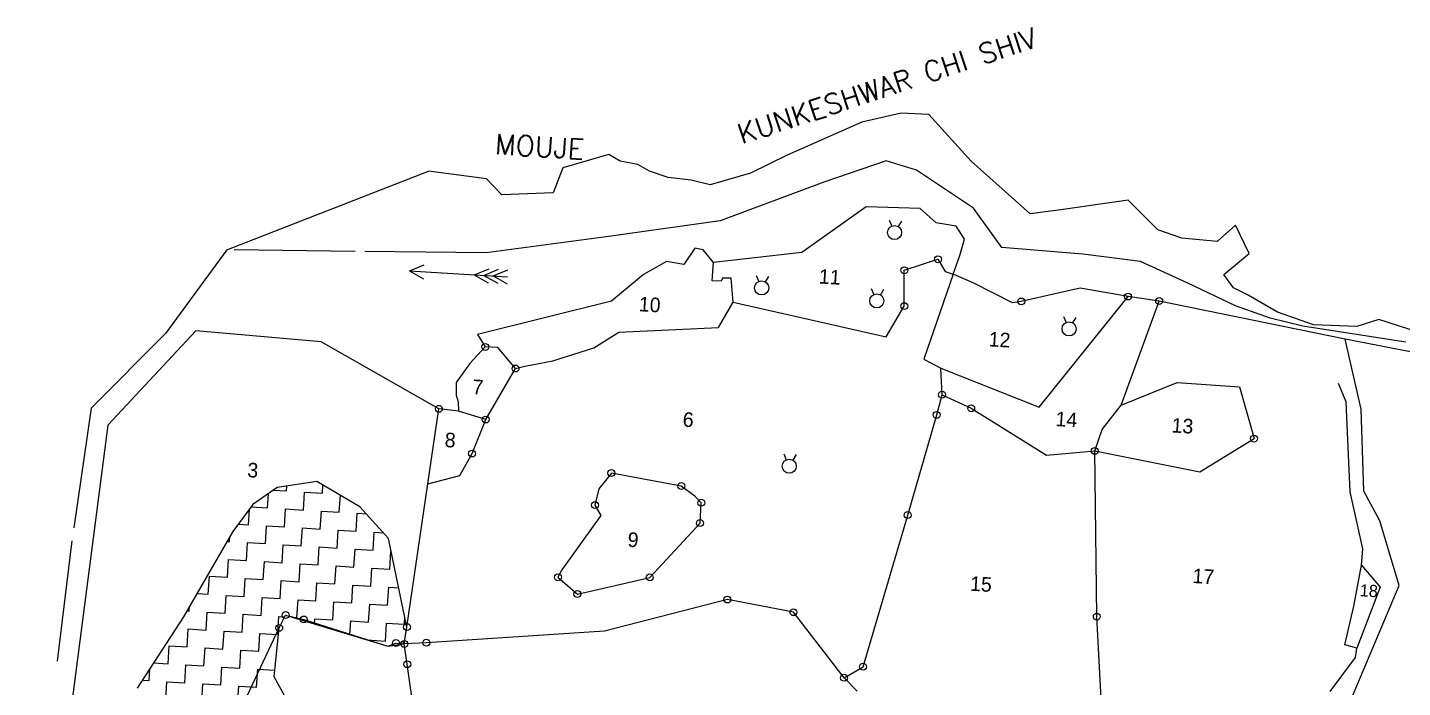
# Model space of a CAD drawing. Header units: metres. Extents: x 328358 to 330641, y 1803459 to 1805196.
# Drawn here: x 328391 to 329833, y 1804504 to 1805196 of the extents above; entities that cross this region are included whole.
import ezdxf

# ---------------------------------------------------------------- set-up
doc = ezdxf.new("R2010")
doc.units = ezdxf.units.M
doc.header["$MEASUREMENT"] = 0
doc.linetypes.add('DASHDOT', pattern=[25.4, 12.7, -6.35, 0, -6.35])
for name, color, linetype in [('LINE_WATER', 4, 'Continuous'), ('OFF', 1, 'Continuous'), ('POLY_HATCH', 12, 'Continuous'), ('POLY_PARCEL', 6, 'Continuous'), ('POLY_WATER', 4, 'Continuous'), ('TEXT_MAPOUT', 7, 'Continuous'), ('TEXT_PARCEL', 7, 'Continuous'), ('V_BOUND_STREAM_LINE', 7, 'DASHDOT')]:
    doc.layers.add(name, color=color, linetype=linetype)
doc.styles.get("Standard").update_dxf_attribs({"font": 'simplex.shx'})
doc.styles.add('TEXT_MAP', font='', dxfattribs={"height": 0.5})
doc.styles.get('TEXT_MAP').set_extended_font_data('Kruti Dev 050')

msp = doc.modelspace()

# ---------------------------------------------------------------- linework, layer by layer
for points in [[(329294.2, 1804994.3), (329297, 1804988.1)], [(329307.2, 1804993.5), (329303.8, 1804987.7)], [(328791.4, 1804941.2), (328806.8, 1804947.7)], [(328791.4, 1804941.2), (328894.1, 1804935)], [(328791.4, 1804941.2), (328805.9, 1804933)], [(328859.3, 1804937.1), (328874.7, 1804943.5)], [(328859.3, 1804937.1), (328873.8, 1804928.8)], [(328869.4, 1804936.5), (328884.7, 1804942.9)], [(328869.4, 1804936.5), (328883.8, 1804928.2)], [(328879.1, 1804935.9), (328894.5, 1804942.3)], [(328879.1, 1804935.9), (328893.6, 1804927.6)], [(329154.9, 1804936.2), (329157.6, 1804930)], [(329167.9, 1804935.4), (329164.4, 1804929.6)], [(329275.5, 1804922.6), (329278.3, 1804916.4)], [(329288.5, 1804921.8), (329285.1, 1804916)], [(329477.2, 1804893.2), (329480, 1804887)], [(329490.2, 1804892.4), (329486.7, 1804886.6)], [(329183.8, 1804749.2), (329186.5, 1804743.1)], [(329196.8, 1804748.5), (329193.3, 1804742.7)]]:
    msp.add_lwpolyline(points)
for centre, radius in [((329300, 1804981.4), 7.39), ((329345.5, 1804953.4), 3.61), ((329310.2, 1804941.8), 3.61), ((329160.6, 1804923.3), 7.39), ((329281.3, 1804909.7), 7.39), ((329310.2, 1804904.2), 3.61), ((329432.9, 1804909.1), 3.61), ((329544.9, 1804914.3), 3.61), ((329577.5, 1804909.5), 3.61), ((329483, 1804880.3), 7.39), ((328870.8, 1804861.4), 3.61), ((328902.5, 1804838.8), 3.61), ((329349.8, 1804811.3), 3.61), ((328822.1, 1804796.5), 3.61), ((328871.3, 1804785.3), 3.61), ((329344.2, 1804790.1), 3.61), ((329380.4, 1804797.1), 3.61), ((329677, 1804765.3), 3.61), ((328856.9, 1804749.6), 3.61), ((329509.9, 1804752.4), 3.61), ((329003, 1804729.2), 3.61), ((329189.5, 1804736.3), 7.39), ((329076.3, 1804715.5), 3.61), ((328985.8, 1804695.5), 3.61), ((329097.3, 1804698), 3.61), ((329313.8, 1804685.1), 3.61), ((329096, 1804676.7), 3.61), ((328947, 1804619.8), 3.61), ((329043.3, 1804619.7), 3.61), ((328967.4, 1804602.3), 3.61), ((329124.7, 1804596.5), 3.61), ((329194, 1804583.2), 3.61), ((328661.4, 1804580.2), 3.61), ((328680.4, 1804575.6), 3.61), ((329512.1, 1804578.6), 3.61), ((328654.7, 1804566.8), 3.61), ((328788.7, 1804567.6), 3.61), ((328777.1, 1804550.9), 3.61), ((328785.9, 1804549.9), 3.61), ((328809, 1804551.2), 3.61), ((328789, 1804528.7), 3.61), ((329267, 1804526), 3.61), ((329247, 1804514.5), 3.61)]:
    msp.add_circle(centre, radius)
at = {"layer": 'LINE_WATER'}
for p, q in [((329773.7, 1804803.7), (329765.5, 1804823.1)), ((329775.9, 1804748.4), (329773.7, 1804803.7)), ((329777.9, 1804709.4), (329775.9, 1804748.4)), ((329791.1, 1804649.6), (329777.9, 1804709.4)), ((329789.8, 1804632.4), (329791.1, 1804649.6))]:
    msp.add_line(p, q, dxfattribs=at)
at = {"layer": 'OFF'}
msp.add_line((328599.7, 1804963.3), (328811.1, 1805045.9), dxfattribs=at)
at = {"layer": 'POLY_HATCH'}
for p, q in [((328694.3, 1804720.3), (328652.7, 1804713.9)), ((328739.3, 1804693.8), (328694.3, 1804720.3)), ((328694.3, 1804720.3), (328694.3, 1804720.3)), ((328652.7, 1804713.9), (328627.1, 1804696.2)), ((328627.1, 1804696.2), (328606.1, 1804667.9)), ((328769.2, 1804660.5), (328739.3, 1804693.8)), ((328606.1, 1804667.9), (328583, 1804628.1)), ((328788.7, 1804567.6), (328769.2, 1804660.5)), ((328583, 1804628.1), (328554.2, 1804578.4)), ((328554.2, 1804578.4), (328505.6, 1804503.5)), ((328654.7, 1804566.8), (328661.4, 1804580.2)), ((328661.4, 1804580.2), (328768.5, 1804547.6)), ((328649.5, 1804515.4), (328654.7, 1804566.8)), ((328785.9, 1804549.9), (328788.7, 1804567.6)), ((328768.5, 1804547.6), (328785.9, 1804549.9)), ((328685.4, 1804450.2), (328649.5, 1804515.4))]:
    msp.add_line(p, q, dxfattribs=at)
at = {"layer": 'POLY_HATCH', "linetype": 'Continuous'}
for p, q in [((328700.1, 1804708.1), (328700.6, 1804716.6)), ((328642.5, 1804692.7), (328643.4, 1804707.5)), ((328648.8, 1804711.2), (328662.5, 1804710.4)), ((328662.5, 1804710.4), (328662.8, 1804715.5)), ((328680.1, 1804690.4), (328681.3, 1804709.2)), ((328681.3, 1804709.2), (328700.1, 1804708.1)), ((328717.7, 1804688.1), (328718.8, 1804705.9)), ((328622.5, 1804675), (328623.5, 1804691.4)), ((328625.3, 1804693.7), (328642.5, 1804692.7)), ((328660.2, 1804672.7), (328661.3, 1804691.5)), ((328661.3, 1804691.5), (328680.1, 1804690.4)), ((328697.8, 1804670.4), (328698.9, 1804689.3)), ((328698.9, 1804689.3), (328717.7, 1804688.1)), ((328611.9, 1804675.7), (328622.5, 1804675)), ((328640.2, 1804655.1), (328641.4, 1804673.9)), ((328641.4, 1804673.9), (328660.2, 1804672.7)), ((328735.4, 1804668.1), (328736.6, 1804687)), ((328736.6, 1804687), (328746, 1804686.4)), ((328602.6, 1804657.4), (328602.9, 1804662.4)), ((328677.8, 1804652.8), (328679, 1804671.6)), ((328679, 1804671.6), (328697.8, 1804670.4)), ((328715.5, 1804650.5), (328716.6, 1804669.3)), ((328716.6, 1804669.3), (328735.4, 1804668.1)), ((328753.1, 1804648.2), (328754.2, 1804667)), ((328754.2, 1804667), (328763.9, 1804666.4)), ((328600.1, 1804657.5), (328602.6, 1804657.4)), ((328620.3, 1804637.4), (328621.4, 1804656.2)), ((328621.4, 1804656.2), (328640.2, 1804655.1)), ((328657.9, 1804635.1), (328659, 1804653.9)), ((328659, 1804653.9), (328677.8, 1804652.8)), ((328695.5, 1804632.8), (328696.6, 1804651.6)), ((328696.6, 1804651.6), (328715.5, 1804650.5)), ((328733.1, 1804630.5), (328734.3, 1804649.3)), ((328734.3, 1804649.3), (328753.1, 1804648.2)), ((328770.7, 1804628.2), (328771.9, 1804647)), ((328771.9, 1804647), (328772, 1804647)), ((328600.3, 1804619.8), (328601.4, 1804638.6)), ((328601.4, 1804638.6), (328620.3, 1804637.4)), ((328637.9, 1804617.5), (328639.1, 1804636.3)), ((328639.1, 1804636.3), (328657.9, 1804635.1)), ((328675.5, 1804615.2), (328676.7, 1804634)), ((328676.7, 1804634), (328695.5, 1804632.8)), ((328713.2, 1804612.9), (328714.3, 1804631.7)), ((328714.3, 1804631.7), (328733.1, 1804630.5)), ((328580.3, 1804602.1), (328581.5, 1804620.9)), ((328581.5, 1804620.9), (328600.3, 1804619.8)), ((328618, 1804599.8), (328619.1, 1804618.6)), ((328619.1, 1804618.6), (328637.9, 1804617.5)), ((328655.6, 1804597.5), (328656.7, 1804616.3)), ((328656.7, 1804616.3), (328675.5, 1804615.2)), ((328750.8, 1804610.6), (328751.9, 1804629.4)), ((328751.9, 1804629.4), (328770.7, 1804628.2)), ((328568.4, 1804602.8), (328580.3, 1804602.1)), ((328693.2, 1804595.2), (328694.3, 1804614)), ((328694.3, 1804614), (328713.2, 1804612.9)), ((328730.8, 1804592.9), (328732, 1804611.7)), ((328732, 1804611.7), (328750.8, 1804610.6)), ((328768.4, 1804590.6), (328769.6, 1804609.4)), ((328769.6, 1804609.4), (328780, 1804608.8)), ((328560.4, 1804584.4), (328560.7, 1804589.5)), ((328598, 1804582.1), (328599.1, 1804600.9)), ((328599.1, 1804600.9), (328618, 1804599.8)), ((328635.6, 1804579.8), (328636.8, 1804598.6)), ((328636.8, 1804598.6), (328655.6, 1804597.5)), ((328673.2, 1804577.5), (328674.4, 1804596.3)), ((328674.4, 1804596.3), (328693.2, 1804595.2)), ((328710.9, 1804575.2), (328712, 1804594.1)), ((328712, 1804594.1), (328730.8, 1804592.9)), ((328748.5, 1804572.9), (328749.6, 1804591.8)), ((328749.6, 1804591.8), (328768.4, 1804590.6)), ((328557.8, 1804584.6), (328560.4, 1804584.4)), ((328578, 1804564.5), (328579.2, 1804583.3)), ((328579.2, 1804583.3), (328598, 1804582.1)), ((328615.7, 1804562.2), (328616.8, 1804581)), ((328616.8, 1804581), (328635.6, 1804579.8)), ((328653.3, 1804559.9), (328654.4, 1804578.7)), ((328654.4, 1804578.7), (328660.5, 1804578.3)), ((328669.3, 1804577.8), (328673.2, 1804577.5)), ((328691.7, 1804571), (328692, 1804576.4)), ((328692, 1804576.4), (328710.9, 1804575.2)), ((328728.8, 1804559.7), (328729.7, 1804574.1)), ((328729.7, 1804574.1), (328748.5, 1804572.9)), ((328786.1, 1804570.6), (328786.5, 1804577.9)), ((328558.1, 1804546.8), (328559.2, 1804565.6)), ((328559.2, 1804565.6), (328578, 1804564.5)), ((328595.7, 1804544.5), (328596.8, 1804563.3)), ((328596.8, 1804563.3), (328615.7, 1804562.2)), ((328633.3, 1804542.2), (328634.5, 1804561)), ((328634.5, 1804561), (328653.3, 1804559.9)), ((328766.1, 1804553), (328767.3, 1804571.8)), ((328767.3, 1804571.8), (328786.1, 1804570.6)), ((328538.1, 1804529.1), (328539.3, 1804548)), ((328539.3, 1804548), (328558.1, 1804546.8)), ((328575.7, 1804526.8), (328576.9, 1804545.7)), ((328576.9, 1804545.7), (328595.7, 1804544.5)), ((328747.3, 1804554.1), (328766.1, 1804553)), ((328747.3, 1804554), (328747.3, 1804554.1)), ((328784.8, 1804549.8), (328785, 1804551.8)), ((328785, 1804551.8), (328786.2, 1804551.8)), ((328522.9, 1804530.1), (328538.1, 1804529.1)), ((328613.4, 1804524.5), (328614.5, 1804543.4)), ((328614.5, 1804543.4), (328633.3, 1804542.2)), ((328518.2, 1804511.5), (328518.9, 1804524)), ((328555.8, 1804509.2), (328556.9, 1804528)), ((328556.9, 1804528), (328575.7, 1804526.8)), ((328593.4, 1804506.9), (328594.6, 1804525.7)), ((328594.6, 1804525.7), (328613.4, 1804524.5)), ((328631, 1804504.6), (328632.2, 1804523.4)), ((328632.2, 1804523.4), (328650.2, 1804522.3)), ((328511.1, 1804511.9), (328518.2, 1804511.5)), ((328535.8, 1804491.5), (328537, 1804510.3)), ((328537, 1804510.3), (328555.8, 1804509.2)), ((328573.4, 1804489.2), (328574.6, 1804508)), ((328574.6, 1804508), (328593.4, 1804506.9)), ((328611.1, 1804486.9), (328612.2, 1804505.7)), ((328612.2, 1804505.7), (328631, 1804504.6))]:
    msp.add_line(p, q, dxfattribs=at)
at = {"layer": 'POLY_PARCEL'}
for p, q in [((329108.7, 1804930.8), (329110, 1804950.1)), ((329310.2, 1804941.8), (329345.5, 1804953.4)), ((329345.5, 1804953.4), (329353.2, 1804940.4)), ((329119.4, 1804933.7), (329118.3, 1804930.5)), ((329128.5, 1804933.6), (329119.4, 1804933.7)), ((329130.6, 1804908.3), (329128.5, 1804933.6)), ((329310.2, 1804904.2), (329310.2, 1804941.8)), ((329361.5, 1804937.8), (329330.8, 1804848.6)), ((329353.2, 1804940.4), (329361.5, 1804937.8)), ((329118.3, 1804930.5), (329108.7, 1804930.8)), ((329115.4, 1804881.9), (329130.6, 1804908.3)), ((329130.6, 1804908.3), (329291.3, 1804872)), ((329291.3, 1804872), (329310.2, 1804904.2)), ((329451.6, 1804798.4), (329544.9, 1804914.3)), ((329537.7, 1804800.2), (329577.5, 1804909.5)), ((328984.6, 1804860.4), (329011, 1804877)), ((329011, 1804877), (329115.4, 1804881.9)), ((328884.1, 1804860.7), (328870.8, 1804861.4)), ((329789.3, 1804796), (329772.4, 1804869.6)), ((328902.5, 1804838.8), (328884.1, 1804860.7)), ((328912.4, 1804841.1), (328941.8, 1804847)), ((328941.8, 1804847), (328984.6, 1804860.4)), ((329330.8, 1804848.6), (329348.7, 1804839)), ((328871.3, 1804785.3), (328902.5, 1804838.8)), ((328902.5, 1804838.8), (328912.4, 1804841.1)), ((329348.7, 1804839), (329451.6, 1804798.4)), ((329349.8, 1804811.3), (329348.7, 1804839)), ((329537.7, 1804800.2), (329596.4, 1804824.2)), ((329596.4, 1804824.2), (329661.8, 1804819.6)), ((329661.8, 1804819.6), (329677, 1804765.3)), ((329344.2, 1804790.1), (329349.8, 1804811.3)), ((329349.8, 1804811.3), (329380.4, 1804797.1)), ((328810.5, 1804718), (328822.1, 1804796.5)), ((328871.3, 1804785.3), (328842.8, 1804794.2)), ((329313.8, 1804685.1), (329344.2, 1804790.1)), ((329380.4, 1804797.1), (329459.5, 1804747.9)), ((329517.6, 1804774.7), (329537.7, 1804800.2)), ((329792.1, 1804710.1), (329789.3, 1804796)), ((328856.9, 1804749.6), (328871.3, 1804785.3)), ((329509.9, 1804752.4), (329517.6, 1804774.7)), ((329620.3, 1804730.6), (329677, 1804765.3)), ((328844, 1804726.6), (328856.9, 1804749.6)), ((329459.5, 1804747.9), (329509.9, 1804752.4)), ((329512.1, 1804578.6), (329509.9, 1804752.4)), ((329509.9, 1804752.4), (329620.3, 1804730.6)), ((328788.7, 1804567.6), (328810.5, 1804718)), ((328810.5, 1804718), (328844, 1804726.6)), ((329003, 1804729.2), (328989.8, 1804712.7)), ((329076.3, 1804715.5), (329003, 1804729.2)), ((328989.8, 1804712.7), (328985.8, 1804695.5)), ((329090.7, 1804704.8), (329076.3, 1804715.5)), ((329097.3, 1804698), (329090.7, 1804704.8)), ((329809, 1804678.9), (329792.1, 1804710.1)), ((328985.8, 1804695.5), (328992.1, 1804684.7)), ((329096, 1804676.7), (329097.3, 1804698)), ((328992.1, 1804684.7), (328951, 1804627.6)), ((329043.3, 1804619.7), (329096, 1804676.7)), ((329267, 1804526), (329313.8, 1804685.1)), ((329829.3, 1804611.1), (329809, 1804678.9)), ((329781.8, 1804589.6), (329789.8, 1804632.4)), ((329789.8, 1804632.4), (329809.4, 1804609.5)), ((328951, 1804627.6), (328947, 1804619.8)), ((328947, 1804619.8), (328967.4, 1804602.3)), ((328967.4, 1804602.3), (329043.3, 1804619.7)), ((329772.4, 1804477.1), (329829.3, 1804611.1)), ((329809.4, 1804609.5), (329784.8, 1804545.4)), ((329124.7, 1804596.5), (328995.7, 1804563.4)), ((329194, 1804583.2), (329124.7, 1804596.5)), ((329772.3, 1804549.1), (329781.8, 1804589.6)), ((328654.7, 1804566.8), (328661.4, 1804580.2)), ((328661.4, 1804580.2), (328680.4, 1804575.6)), ((328680.4, 1804575.6), (328768.5, 1804547.6)), ((329247, 1804514.5), (329194, 1804583.2)), ((329519.9, 1804433.6), (329512.1, 1804578.6)), ((328506.6, 1804253.1), (328654.7, 1804566.8)), ((328785.9, 1804549.9), (328788.7, 1804567.6)), ((328995.7, 1804563.4), (328809, 1804551.2)), ((328768.5, 1804547.6), (328777.1, 1804550.9)), ((328777.1, 1804550.9), (328785.9, 1804549.9)), ((328809, 1804551.2), (328785.9, 1804549.9)), ((328789, 1804528.7), (328785.9, 1804549.9)), ((329784.8, 1804545.4), (329772.3, 1804549.1)), ((329783.5, 1804535.6), (329784.8, 1804545.4)), ((329756.8, 1804500), (329783.5, 1804535.6)), ((328813.8, 1804356.7), (328789, 1804528.7)), ((329247, 1804514.5), (329267, 1804526)), ((329260.7, 1804500.3), (329247, 1804514.5))]:
    msp.add_line(p, q, dxfattribs=at)
at = {"layer": 'POLY_WATER'}
for p, q in [((329306.9, 1805106.7), (329265.8, 1805097.3)), ((329335.9, 1805105.2), (329306.9, 1805106.7)), ((329265.8, 1805097.3), (329187.5, 1805062.7)), ((329380.5, 1805056.1), (329335.9, 1805105.2)), ((329000.5, 1805063.3), (328952.2, 1805049.1)), ((329012.2, 1805056.4), (329000.5, 1805063.3)), ((329187.5, 1805062.7), (329148.9, 1805043.5)), ((328952.2, 1805049.1), (328942, 1805023.1)), ((329030.8, 1805052.9), (329012.2, 1805056.4)), ((329043, 1805045.9), (329030.8, 1805052.9)), ((329442.1, 1805001.1), (329380.5, 1805056.1)), ((328872.1, 1805037.8), (328811.1, 1805045.9)), ((328888.3, 1805020.8), (328872.1, 1805037.8)), ((329062.5, 1805039), (329043, 1805045.9)), ((329086.7, 1805036.3), (329062.5, 1805039)), ((329106.6, 1805031.4), (329086.7, 1805036.3)), ((329148.9, 1805043.5), (329106.6, 1805031.4)), ((328942, 1805023.1), (328888.3, 1805020.8)), ((329270.1, 1805008.2), (329202.6, 1804960.6)), ((329326.7, 1805006.6), (329270.1, 1805008.2)), ((329343.8, 1804991.7), (329326.7, 1805006.6)), ((329474.5, 1805005.2), (329442.1, 1805001.1)), ((329545.1, 1805015.4), (329474.5, 1805005.2)), ((329576.2, 1804984.3), (329545.1, 1805015.4)), ((329364.6, 1804988), (329343.8, 1804991.7)), ((329373.3, 1804974.5), (329364.6, 1804988)), ((329601.3, 1804975.4), (329576.2, 1804984.3)), ((329657.7, 1804989), (329638.3, 1804971.9)), ((329671.8, 1804959.5), (329657.7, 1804989)), ((329090.5, 1804965.1), (329078.9, 1804947.8)), ((329099.4, 1804963.1), (329090.5, 1804965.1)), ((329110, 1804950.1), (329099.4, 1804963.1)), ((329368.6, 1804957.3), (329373.3, 1804974.5)), ((329638.3, 1804971.9), (329601.3, 1804975.4)), ((329061, 1804951.1), (329036.8, 1804937.5)), ((329078.9, 1804947.8), (329061, 1804951.1)), ((329202.6, 1804960.6), (329110, 1804950.1)), ((329361.5, 1804937.8), (329368.6, 1804957.3)), ((329645.4, 1804937.3), (329671.8, 1804959.5)), ((329036.8, 1804937.5), (329003.3, 1804909.3)), ((329383.3, 1804928.4), (329361.5, 1804937.8)), ((329655.5, 1804923.3), (329645.4, 1804937.3)), ((329423.7, 1804907.8), (329383.3, 1804928.4)), ((329494.7, 1804923.1), (329432.9, 1804909.1)), ((329544.9, 1804914.3), (329494.7, 1804923.1)), ((329671, 1804915.6), (329655.5, 1804923.3)), ((329003.3, 1804909.3), (328862.5, 1804874.4)), ((329432.9, 1804909.1), (329423.7, 1804907.8)), ((329577.5, 1804909.5), (329544.9, 1804914.3)), ((329772.4, 1804869.6), (329577.5, 1804909.5)), ((329701.6, 1804897.9), (329671, 1804915.6)), ((329739.3, 1804884.6), (329701.6, 1804897.9)), ((329807.8, 1804890.1), (329784.8, 1804883)), ((329850.3, 1804876.6), (329807.8, 1804890.1)), ((328567.2, 1804878.4), (328475, 1804779.4)), ((328698.6, 1804866.9), (328567.2, 1804878.4)), ((329784.8, 1804883), (329739.3, 1804884.6)), ((328822.1, 1804796.5), (328698.6, 1804866.9)), ((328870.8, 1804861.4), (328854.5, 1804844)), ((328862.5, 1804874.4), (328870.8, 1804861.4)), ((329844.7, 1804855.5), (329772.4, 1804869.6)), ((328854.5, 1804844), (328840.4, 1804824.2)), ((328840.4, 1804824.2), (328840.1, 1804810.9)), ((328840.1, 1804810.9), (328842.4, 1804803.9)), ((328842.4, 1804803.9), (328842.8, 1804794.2)), ((328842.8, 1804794.2), (328822.1, 1804796.5)), ((328475, 1804779.4), (328406.1, 1804251.2))]:
    msp.add_line(p, q, dxfattribs=at)
at = {"layer": 'V_BOUND_STREAM_LINE', "ltscale": 10}
for p, q in [((329291.2, 1805056.7), (329225.9, 1805034.1)), ((329323.1, 1805046.9), (329291.2, 1805056.7)), ((329225.9, 1805034.1), (329117.2, 1804993.6)), ((329382.7, 1805006.9), (329323.1, 1805046.9)), ((329412.6, 1804965.7), (329382.7, 1805006.9)), ((329117.2, 1804993.6), (328997.6, 1804977)), ((328997.6, 1804977), (328871.6, 1804960.1)), ((328599.7, 1804963.3), (328535.6, 1804875.6)), ((328734.5, 1804961.5), (328599.7, 1804963.3)), ((329497.4, 1804958.7), (329412.6, 1804965.7)), ((328871.6, 1804960.1), (328734.5, 1804961.5)), ((329557.9, 1804951.1), (329497.4, 1804958.7)), ((329607.7, 1804928.4), (329557.9, 1804951.1)), ((329657.4, 1804904.7), (329607.7, 1804928.4)), ((329694, 1804891.6), (329657.4, 1804904.7)), ((329728, 1804883.1), (329694, 1804891.6)), ((328535.6, 1804875.6), (328457.4, 1804797.3)), ((329836.1, 1804866.3), (329728, 1804883.1)), ((328457.4, 1804797.3), (328437.2, 1804657.9)), ((328437.2, 1804657.9), (328390.7, 1804276.3))]:
    msp.add_line(p, q, dxfattribs=at)

# ---------------------------------------------------------------- texts
at = {"layer": 'TEXT_MAPOUT'}
for s, height, rotation, p in [('KUNKESHWAR CHI SHIV', 21.199, 18.2422, (329139.6, 1805073.9)), ('MOUJE', 21.2, 356.5071, (328880.4, 1805063.8))]:
    msp.add_text(s, height=height, rotation=rotation, dxfattribs=at).set_placement(p)
at = {"layer": 'TEXT_PARCEL', "style": 'TEXT_MAP'}
for s, height, p in [('11', 15.26, (329220.3, 1804928)), ('10', 15.26, (329031.5, 1804898.9)), ('12', 15.26, (329398.4, 1804862.1)), ('7', 15.3, (328857, 1804812.1)), ('6', 15.3, (329077.5, 1804777.9)), ('14', 15.26, (329468.5, 1804778.5)), ('13', 15.26, (329590.2, 1804771.8)), ('8', 15.3, (328827.9, 1804756.5)), ('3', 15.3, (328620.9, 1804724.9)), ('9', 15.3, (329019.7, 1804651.9)), ('15', 15.26, (329378.9, 1804605.8)), ('17', 15.26, (329612.1, 1804613.9)), ('18', 12.72, (329787.6, 1804600))]:
    msp.add_text(s, height=height, rotation=356.5071, dxfattribs=at).set_placement(p)

doc.saveas('drawing.dxf')
